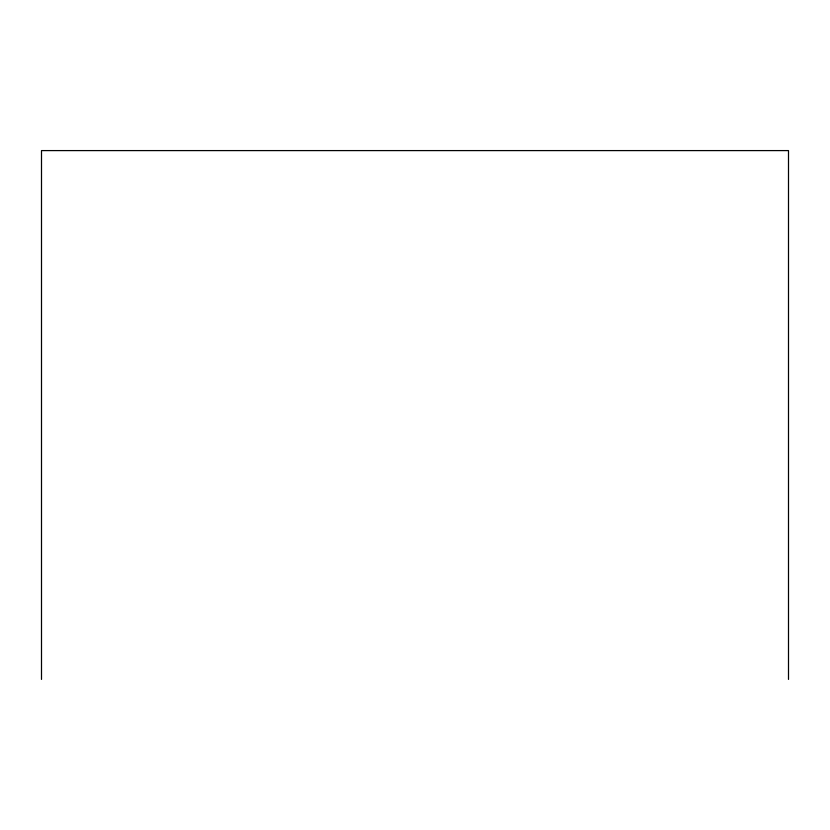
<?xml version="1.0" encoding="UTF-8"?>
<svg xmlns="http://www.w3.org/2000/svg" width="830" height="830" viewBox="0 0 830 830"><rect width="100%" height="100%" fill="white"/><g stroke="black" fill="none" stroke-linecap="round" stroke-linejoin="round"><path stroke-width="1.25" d="M788.5 679.407L788.5 150.593L41.5 150.593L41.5 679.407"/></g></svg>
